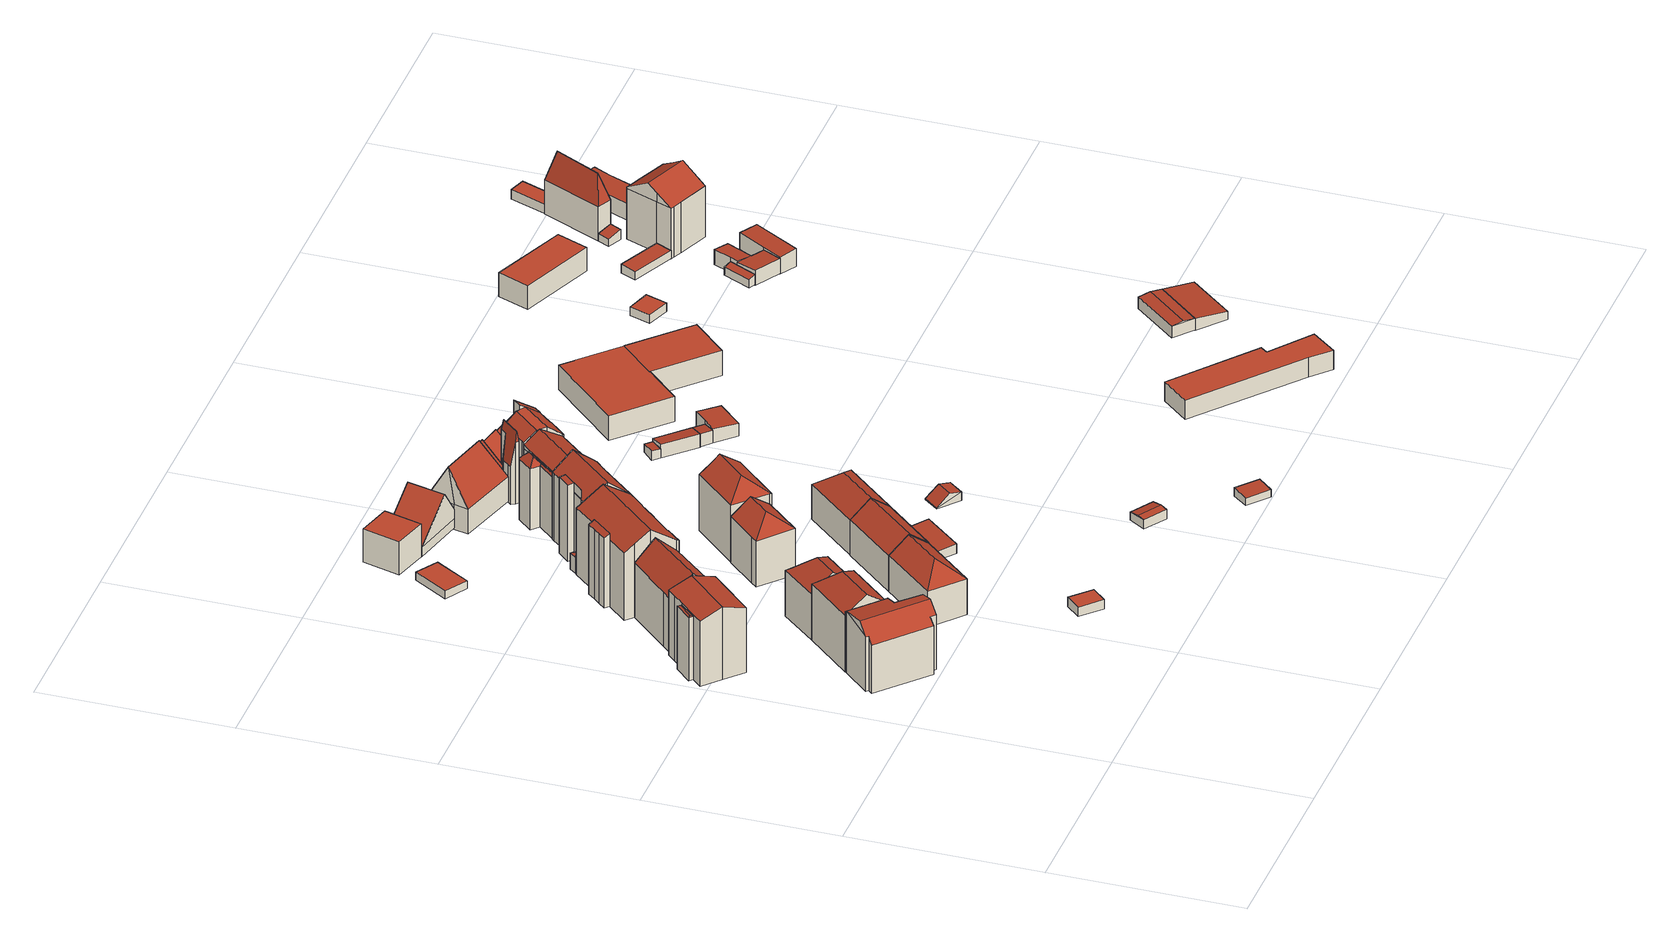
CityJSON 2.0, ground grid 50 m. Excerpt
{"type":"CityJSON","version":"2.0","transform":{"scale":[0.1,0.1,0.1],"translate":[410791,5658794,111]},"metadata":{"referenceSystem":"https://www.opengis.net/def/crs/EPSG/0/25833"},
"CityObjects":{
"building1":{"type":"Building","attributes":{"Dachtyp_tdc":"tdcFreeFormRoof","Gemeindeschluessel":14612000,"Dachneigung":49.37,"QualitaetDacherkennung":37,"Geometrietyp2DReferenz":"3000","measuredHeight":18.26,"function":"31001_9998","roofType":"5000"},"geometry":[{"type":"Solid","lod":"2","boundaries":[[[[0,1,2,3,4,5,6,7,8,9,10,11]],[[12,13,1,0]],[[13,14,2,1]],[[14,15,3,2]],[[15,16,4,3]],[[16,17,5,4]],[[17,18,6,5]],[[18,19,7,6]],[[19,20,8,7]],[[20,21,9,8]],[[21,22,10,9]],[[22,23,11,10]],[[23,12,0,11]],[[20,19,24,25,12,23,22,21]],[[24,18,17,16,15,14,13,25]],[[19,18,24]],[[13,12,25]]]],"semantics":{"surfaces":[{"type":"GroundSurface"},{"type":"WallSurface"},{"type":"RoofSurface"}],"values":[[0,1,1,1,1,1,1,1,1,1,1,1,1,2,2,1,1]]}}]},
"building2":{"type":"Building","attributes":{"Gemeindeschluessel":14612000,"Geometrietyp2DReferenz":"3000","function":"31001_9998","roofType":"9999"},"children":["building2-1","building2-2"]},
"building2-1":{"type":"BuildingPart","attributes":{"Dachtyp_tdc":"tdcFreeFormRoof","Dachneigung":22.42,"QualitaetDacherkennung":15,"Geometrietyp2DReferenz":"3000","measuredHeight":17.95,"roofType":"5000"},"parents":["building2"],"geometry":[{"type":"MultiSurface","lod":"2","boundaries":[[[26,27,28,29]],[[27,30,31,28]],[[32,26,29,33]],[[34,35,32,30]],[[34,30,27]],[[35,34,27,26]],[[35,26,32]],[[29,28,31,33]]],"semantics":{"surfaces":[{"type":"WallSurface"},{"type":"RoofSurface"},{"type":"GroundSurface"}],"values":[0,0,0,1,1,1,1,2]}}]},
"building2-2":{"type":"BuildingPart","attributes":{"Dachtyp_tdc":"tdcGableRoof","Dachneigung":19.6,"QualitaetDacherkennung":67,"Geometrietyp2DReferenz":"3000","measuredHeight":20.35,"roofType":"3100"},"parents":["building2"],"geometry":[{"type":"MultiSurface","lod":"2","boundaries":[[[36,37,38,39]],[[37,40,41,38]],[[40,42,43,41]],[[42,44,45,43]],[[44,46,47,45]],[[46,48,33,47]],[[48,32,33]],[[44,42,40,37,36,49]],[[49,50,51,52,53,54,48,46,44]],[[31,55,56,57,58,59,39,38,41,43,45,47,33]],[[54,31,30]],[[54,53,55,31]],[[53,52,56,55]],[[52,51,57,56]],[[51,50,58,57]],[[50,49,59,58]],[[49,36,39,59]]],"semantics":{"surfaces":[{"type":"WallSurface"},{"type":"RoofSurface"},{"type":"GroundSurface"}],"values":[0,0,0,0,0,0,0,1,1,2,0,0,0,0,0,0,0]}}]},
"building3":{"type":"Building","attributes":{"Dachtyp_tdc":"tdcFreeFormRoof","Gemeindeschluessel":14612000,"Dachneigung":35.97,"QualitaetDacherkennung":75,"Geometrietyp2DReferenz":"3000","measuredHeight":19.81,"function":"31001_9998","roofType":"5000"},"geometry":[{"type":"Solid","lod":"2","boundaries":[[[[60,61,62,63]],[[61,64,65,62]],[[64,66,67,65]],[[66,68,69,67]],[[68,60,63,69]],[[70,68,66,71]],[[72,70,71,64]],[[60,68,70,72,61]],[[66,64,71]],[[64,61,72]],[[63,62,65,67,69]]]],"semantics":{"surfaces":[{"type":"WallSurface"},{"type":"RoofSurface"},{"type":"GroundSurface"}],"values":[[0,0,0,0,0,1,1,1,0,0,2]]}}]},
"building4":{"type":"Building","attributes":{"Dachtyp_tdc":"tdcGableRoof","Gemeindeschluessel":14612000,"Dachneigung":44.87,"QualitaetDacherkennung":68,"Geometrietyp2DReferenz":"3000","measuredHeight":20.82,"function":"31001_9998","roofType":"3100"},"geometry":[{"type":"Solid","lod":"2","boundaries":[[[[73,74,39,75]],[[74,76,77,39]],[[76,78,58,77]],[[78,79,80,58]],[[79,81,82,80]],[[81,83,84,82]],[[83,85,86,84]],[[85,87,88,86]],[[87,89,90,88]],[[89,73,75,90]],[[85,83,81,79,78,76]],[[76,74,73,89,87,85]],[[75,39,77,58,80,82,84,86,88,90]]]],"semantics":{"surfaces":[{"type":"WallSurface"},{"type":"RoofSurface"},{"type":"GroundSurface"}],"values":[[0,0,0,0,0,0,0,0,0,0,1,1,2]]}}]},
"building5":{"type":"Building","attributes":{"Dachtyp_tdc":"tdcHipAndGableRoof","Gemeindeschluessel":14612000,"Dachneigung":36.42,"QualitaetDacherkennung":74,"Geometrietyp2DReferenz":"3000","measuredHeight":16.9,"function":"31001_9998","roofType":"5000"},"geometry":[{"type":"Solid","lod":"2","boundaries":[[[[91,92,93,67]],[[92,94,95,93]],[[94,96,69,95]],[[96,91,67,69]],[[94,92,97]],[[91,96,98]],[[92,91,98,97]],[[96,94,97,98]],[[67,93,95,69]]]],"semantics":{"surfaces":[{"type":"WallSurface"},{"type":"RoofSurface"},{"type":"GroundSurface"}],"values":[[0,0,0,0,1,0,1,1,2]]}}]},
"building6":{"type":"Building","attributes":{"Dachtyp_tdc":"tdcPolyFlatRoof","Gemeindeschluessel":14612000,"Dachneigung":0,"QualitaetDacherkennung":62,"Geometrietyp2DReferenz":"3000","measuredHeight":2.56,"function":"31001_9998","roofType":"1000"},"geometry":[{"type":"Solid","lod":"2","boundaries":[[[[99,100,101,102]],[[100,103,104,101]],[[103,105,106,104]],[[105,99,102,106]],[[105,103,100,99]],[[102,101,104,106]]]],"semantics":{"surfaces":[{"type":"WallSurface"},{"type":"RoofSurface"},{"type":"GroundSurface"}],"values":[[0,0,0,0,1,2]]}}]},
"building7":{"type":"Building","attributes":{"Dachtyp_tdc":"tdcHipAndGableRoof","Gemeindeschluessel":14612000,"Dachneigung":37.74,"QualitaetDacherkennung":80,"Geometrietyp2DReferenz":"3000","measuredHeight":14.14,"function":"31001_9998","roofType":"5000"},"geometry":[{"type":"Solid","lod":"2","boundaries":[[[[107,108,109,110]],[[108,111,112,109]],[[111,113,114,112]],[[113,107,110,114]],[[111,108,115]],[[107,113,116]],[[108,107,116,115]],[[113,111,115,116]],[[110,109,112,114]]]],"semantics":{"surfaces":[{"type":"WallSurface"},{"type":"RoofSurface"},{"type":"GroundSurface"}],"values":[[0,0,0,0,1,0,1,1,2]]}}]},
"building8":{"type":"Building","attributes":{"Dachtyp_tdc":"tdcPolyFlatRoof","Gemeindeschluessel":14612000,"Dachneigung":0,"QualitaetDacherkennung":87,"Geometrietyp2DReferenz":"3000","measuredHeight":2.18,"function":"31001_9998","roofType":"1000"},"geometry":[{"type":"Solid","lod":"2","boundaries":[[[[117,118,119,120]],[[118,121,122,119]],[[121,123,124,122]],[[123,117,120,124]],[[123,121,118,117]],[[120,119,122,124]]]],"semantics":{"surfaces":[{"type":"WallSurface"},{"type":"RoofSurface"},{"type":"GroundSurface"}],"values":[[0,0,0,0,1,2]]}}]},
"building9":{"type":"Building","attributes":{"Gemeindeschluessel":14612000,"Geometrietyp2DReferenz":"3000","function":"31001_9998","roofType":"9999"},"children":["building9-1","building9-2"]},
"building9-1":{"type":"BuildingPart","attributes":{"Dachtyp_tdc":"tdcPolyFlatRoof","Dachneigung":30.7,"QualitaetDacherkennung":31,"Geometrietyp2DReferenz":"3000","measuredHeight":20.3,"roofType":"2100"},"parents":["building9"],"geometry":[{"type":"MultiSurface","lod":"2","boundaries":[[[125,126,127,128,129]],[[126,130,131,127]],[[130,132,133,131]],[[132,134,135,133]],[[134,136,137,138,135]],[[134,132,130,126,125,139,136]],[[138,140,128,127,131,133,135]]],"semantics":{"surfaces":[{"type":"WallSurface"},{"type":"RoofSurface"},{"type":"GroundSurface"}],"values":[0,0,0,0,0,1,2]}}]},
"building9-2":{"type":"BuildingPart","attributes":{"Dachtyp_tdc":"tdcGableRoof","Dachneigung":34.12,"QualitaetDacherkennung":68,"Geometrietyp2DReferenz":"3000","measuredHeight":23.25,"roofType":"3100"},"parents":["building9"],"geometry":[{"type":"MultiSurface","lod":"2","boundaries":[[[141,142,143,144]],[[142,145,146,143]],[[145,147,148,146]],[[147,149,150,148]],[[149,151,152,150]],[[151,153,88,152]],[[153,154,155,88]],[[154,156,84,155]],[[156,157,158,84]],[[157,129,128,158]],[[137,159,160,138]],[[159,161,162,160]],[[161,163,164,162]],[[163,165,166,164]],[[165,167,168,166]],[[167,169,170,168]],[[169,141,144,170]],[[165,163,161,159,137,171,129,157,156,154]],[[154,153,151,149,147,145,142,141,169,167,165]],[[144,143,146,148,150,152,88,155,84,158,128,140,138,160,162,164,166,168,170]]],"semantics":{"surfaces":[{"type":"WallSurface"},{"type":"RoofSurface"},{"type":"GroundSurface"}],"values":[0,0,0,0,0,0,0,0,0,0,0,0,0,0,0,0,0,1,1,2]}}]},
"building10":{"type":"Building","attributes":{"Dachtyp_tdc":"tdcFreeFormRoof","Gemeindeschluessel":14612000,"Dachneigung":19.15,"QualitaetDacherkennung":19,"Geometrietyp2DReferenz":"3000","measuredHeight":4.76,"function":"31001_9998","roofType":"5000"},"geometry":[{"type":"Solid","lod":"2","boundaries":[[[[172,173,174,175]],[[173,176,177,174]],[[176,178,179,177]],[[178,180,181,179]],[[180,172,175,181]],[[182,183,184,180,178]],[[182,178,176]],[[183,182,176,173]],[[184,183,173,172]],[[184,172,180]],[[175,174,177,179,181]]]],"semantics":{"surfaces":[{"type":"WallSurface"},{"type":"RoofSurface"},{"type":"GroundSurface"}],"values":[[0,0,0,0,0,1,1,1,1,1,2]]}}]},
"building11":{"type":"Building","attributes":{"Dachtyp_tdc":"tdcHipAndGableRoof","Gemeindeschluessel":14612000,"Dachneigung":36.32,"QualitaetDacherkennung":67,"Geometrietyp2DReferenz":"3000","measuredHeight":16.68,"function":"31001_9998","roofType":"5000"},"geometry":[{"type":"Solid","lod":"2","boundaries":[[[[185,186,187,188]],[[186,189,190,187]],[[189,191,192,190]],[[191,193,194,192]],[[193,195,196,194]],[[195,185,188,196]],[[191,189,197]],[[189,186,185,197]],[[185,195,193,191,197]],[[188,187,190,192,194,196]]]],"semantics":{"surfaces":[{"type":"WallSurface"},{"type":"RoofSurface"},{"type":"GroundSurface"}],"values":[[0,0,0,0,0,0,1,1,1,2]]}}]},
"building12":{"type":"Building","attributes":{"Dachtyp_tdc":"tdcPolyFlatRoof","Gemeindeschluessel":14612000,"Dachneigung":0,"QualitaetDacherkennung":54,"Geometrietyp2DReferenz":"3000","measuredHeight":9.31,"function":"31001_9998","roofType":"1000"},"geometry":[{"type":"Solid","lod":"2","boundaries":[[[[198,199,200,201]],[[199,202,203,200]],[[202,204,205,203]],[[204,206,207,205]],[[206,198,201,207]],[[206,204,202,199,198]],[[201,200,203,205,207]]]],"semantics":{"surfaces":[{"type":"WallSurface"},{"type":"RoofSurface"},{"type":"GroundSurface"}],"values":[[0,0,0,0,0,1,2]]}}]},
"building13":{"type":"Building","attributes":{"Dachtyp_tdc":"tdcGableRoof","Gemeindeschluessel":14612000,"Dachneigung":37.43,"QualitaetDacherkennung":81,"Geometrietyp2DReferenz":"3000","measuredHeight":14.13,"function":"31001_9998","roofType":"3100"},"geometry":[{"type":"Solid","lod":"2","boundaries":[[[[208,209,210,114]],[[209,211,212,210]],[[211,213,110,212]],[[213,208,114,110]],[[211,209,214]],[[208,213,215]],[[209,208,215,214]],[[213,211,214,215]],[[114,210,212,110]]]],"semantics":{"surfaces":[{"type":"WallSurface"},{"type":"RoofSurface"},{"type":"GroundSurface"}],"values":[[0,0,0,0,0,0,1,1,2]]}}]},
"building14":{"type":"Building","attributes":{"Gemeindeschluessel":14612000,"Geometrietyp2DReferenz":"3000","function":"31001_9998","roofType":"9999"},"children":["building14-1","building14-2"]},
"building14-1":{"type":"BuildingPart","attributes":{"Dachtyp_tdc":"tdcGableRoof","Dachneigung":39.38,"QualitaetDacherkennung":61,"Geometrietyp2DReferenz":"3000","measuredHeight":23.2,"roofType":"3100"},"parents":["building14"],"geometry":[{"type":"MultiSurface","lod":"2","boundaries":[[[216,217,218,219]],[[217,220,221,218]],[[220,222,223,221]],[[222,224,225,223]],[[224,167,226,225]],[[167,227,228,226]],[[227,229,230,228]],[[229,231,232,230]],[[233,234,235,236]],[[234,237,238,235]],[[237,239,240,238]],[[239,241,242,240]],[[241,243,244,242]],[[243,245,246,244]],[[245,216,219,246]],[[241,239,237,234,233,231,229,227]],[[227,167,224,222,220,217,216,245,243,241]],[[219,218,221,223,225,226,228,230,232,236,235,238,240,242,244,246]]],"semantics":{"surfaces":[{"type":"WallSurface"},{"type":"RoofSurface"},{"type":"GroundSurface"}],"values":[0,0,0,0,0,0,0,0,0,0,0,0,0,0,0,1,1,2]}}]},
"building14-2":{"type":"BuildingPart","attributes":{"Dachtyp_tdc":"tdcPolyFlatRoof","Dachneigung":8.87,"QualitaetDacherkennung":31,"Geometrietyp2DReferenz":"3000","measuredHeight":21.43,"roofType":"2100"},"parents":["building14"],"geometry":[{"type":"MultiSurface","lod":"2","boundaries":[[[247,248,249,232]],[[248,250,251,249]],[[250,252,253,251]],[[252,254,233,236,253]],[[247,232,231]],[[254,252,250,248,247]],[[249,251,253,236,232]]],"semantics":{"surfaces":[{"type":"WallSurface"},{"type":"RoofSurface"},{"type":"GroundSurface"}],"values":[0,0,0,0,0,1,2]}}]},
"building15":{"type":"Building","attributes":{"Dachtyp_tdc":"tdcFreeFormRoof","Gemeindeschluessel":14612000,"Dachneigung":41.45,"QualitaetDacherkennung":6,"Geometrietyp2DReferenz":"3000","measuredHeight":11.73,"function":"31001_9998","roofType":"5000"},"geometry":[{"type":"Solid","lod":"2","boundaries":[[[[255,256,201,257]],[[256,258,207,201]],[[258,259,260,207]],[[259,261,262,260]],[[261,263,264,262]],[[263,255,257,264]],[[265,266,267,268,269]],[[270,256,255,268,267]],[[258,270,267,266,259]],[[256,270,258]],[[263,269,268,255]],[[261,265,269,263]],[[259,266,265,261]],[[257,201,207,260,262,264]]]],"semantics":{"surfaces":[{"type":"WallSurface"},{"type":"RoofSurface"},{"type":"GroundSurface"}],"values":[[0,0,0,0,0,0,1,1,0,0,0,0,0,2]]}}]},
"building16":{"type":"Building","attributes":{"Dachtyp_tdc":"tdcPolyFlatRoof","Gemeindeschluessel":14612000,"Dachneigung":3.4,"QualitaetDacherkennung":73,"Geometrietyp2DReferenz":"3000","measuredHeight":2.65,"function":"31001_9998","roofType":"2100"},"geometry":[{"type":"Solid","lod":"2","boundaries":[[[[271,272,273,274]],[[272,275,276,273]],[[275,277,278,276]],[[277,271,274,278]],[[277,275,272,271]],[[274,273,276,278]]]],"semantics":{"surfaces":[{"type":"WallSurface"},{"type":"RoofSurface"},{"type":"GroundSurface"}],"values":[[0,0,0,0,1,2]]}}]},
"building17":{"type":"Building","attributes":{"Dachtyp_tdc":"tdcFreeFormRoof","Gemeindeschluessel":14612000,"Dachneigung":36.56,"QualitaetDacherkennung":77,"Geometrietyp2DReferenz":"3000","measuredHeight":19.78,"function":"31001_9998","roofType":"5000"},"geometry":[{"type":"Solid","lod":"2","boundaries":[[[[279,280,281,282]],[[280,283,284,281]],[[283,285,286,284]],[[285,287,288,286]],[[287,289,290,288]],[[289,279,282,290]],[[289,291,292,279]],[[287,285,293,292,291]],[[292,293,283,280,279]],[[289,287,291]],[[285,283,293]],[[282,281,284,286,288,290]]]],"semantics":{"surfaces":[{"type":"WallSurface"},{"type":"RoofSurface"},{"type":"GroundSurface"}],"values":[[0,0,0,0,0,0,1,1,1,0,0,2]]}}]},
"building18":{"type":"Building","attributes":{"Dachtyp_tdc":"tdcHipAndGableRoof","Gemeindeschluessel":14612000,"Dachneigung":37.44,"QualitaetDacherkennung":81,"Geometrietyp2DReferenz":"3000","measuredHeight":14.11,"function":"31001_9998","roofType":"5000"},"geometry":[{"type":"Solid","lod":"2","boundaries":[[[[294,295,296,297]],[[295,298,299,296]],[[298,300,301,299]],[[300,294,297,301]],[[298,295,302]],[[294,300,303]],[[295,294,303,302]],[[300,298,302,303]],[[297,296,299,301]]]],"semantics":{"surfaces":[{"type":"WallSurface"},{"type":"RoofSurface"},{"type":"GroundSurface"}],"values":[[0,0,0,0,1,0,1,1,2]]}}]},
"building19":{"type":"Building","attributes":{"Gemeindeschluessel":14612000,"Geometrietyp2DReferenz":"3000","function":"31001_9998","roofType":"9999"},"children":["building19-1","building19-2"]},
"building19-1":{"type":"BuildingPart","attributes":{"Dachtyp_tdc":"tdcFreeFormRoof","Dachneigung":47.87,"QualitaetDacherkennung":28,"Geometrietyp2DReferenz":"3000","measuredHeight":19.03,"roofType":"5000"},"parents":["building19"],"geometry":[{"type":"MultiSurface","lod":"2","boundaries":[[[304,305,306,307]],[[305,308,309,306]],[[310,311,312,313,314]],[[311,315,316,312]],[[317,318,308,305,304,319,320]],[[304,321,319]],[[321,322,323,320,319]],[[322,315,324,323]],[[315,311,325,324]],[[311,310,325]],[[310,317,320,323,324,325]],[[316,326,327,307,306,309,328,313,312]],[[315,322,326,316]],[[322,321,327,326]],[[321,304,307,327]]],"semantics":{"surfaces":[{"type":"WallSurface"},{"type":"RoofSurface"},{"type":"GroundSurface"}],"values":[0,0,0,0,1,1,1,1,1,1,1,2,0,0,0]}}]},
"building19-2":{"type":"BuildingPart","attributes":{"Dachtyp_tdc":"tdcGableRoof","Dachneigung":33.24,"QualitaetDacherkennung":62,"Geometrietyp2DReferenz":"3000","measuredHeight":20.53,"roofType":"3100"},"parents":["building19"],"geometry":[{"type":"MultiSurface","lod":"2","boundaries":[[[329,314,313,330]],[[331,332,333,309,308]],[[332,334,335,333]],[[334,329,330,335]],[[329,334,336,337]],[[338,339,340,337,336]],[[329,337,340,310,314]],[[331,339,338,332]],[[332,338,336,334]],[[330,313,328,309,333,335]]],"semantics":{"surfaces":[{"type":"WallSurface"},{"type":"RoofSurface"},{"type":"GroundSurface"}],"values":[0,0,0,0,1,1,0,0,0,2]}}]},
"building20":{"type":"Building","attributes":{"Dachtyp_tdc":"tdcPolyFlatRoof","Gemeindeschluessel":14612000,"Dachneigung":2.65,"QualitaetDacherkennung":65,"Geometrietyp2DReferenz":"3000","measuredHeight":2.52,"function":"31001_9998","roofType":"2100"},"geometry":[{"type":"Solid","lod":"2","boundaries":[[[[341,342,343,344]],[[342,345,286,343]],[[345,346,284,286]],[[346,341,344,284]],[[346,345,342,341]],[[344,343,286,284]]]],"semantics":{"surfaces":[{"type":"WallSurface"},{"type":"RoofSurface"},{"type":"GroundSurface"}],"values":[[0,0,0,0,1,2]]}}]},
"building21":{"type":"Building","attributes":{"Dachtyp_tdc":"tdcGableRoof","Gemeindeschluessel":14612000,"Dachneigung":10.52,"QualitaetDacherkennung":78,"Geometrietyp2DReferenz":"3000","measuredHeight":2.94,"function":"31001_9998","roofType":"3100"},"geometry":[{"type":"Solid","lod":"2","boundaries":[[[[347,348,349,350]],[[348,351,352,349]],[[351,353,354,352]],[[353,347,350,354]],[[351,348,355]],[[347,353,356]],[[348,347,356,355]],[[353,351,355,356]],[[350,349,352,354]]]],"semantics":{"surfaces":[{"type":"WallSurface"},{"type":"RoofSurface"},{"type":"GroundSurface"}],"values":[[0,0,0,0,0,0,1,1,2]]}}]},
"building22":{"type":"Building","attributes":{"Dachtyp_tdc":"tdcGableRoof","Gemeindeschluessel":14612000,"Dachneigung":37.35,"QualitaetDacherkennung":60,"Geometrietyp2DReferenz":"3000","measuredHeight":3,"function":"31001_9998","roofType":"3100"},"geometry":[{"type":"Solid","lod":"2","boundaries":[[[[357,358,359,360]],[[358,361,362,359]],[[361,363,364,362]],[[363,357,360,364]],[[361,358,365]],[[357,363,366]],[[358,357,366,365]],[[363,361,365,366]],[[360,359,362,364]]]],"semantics":{"surfaces":[{"type":"WallSurface"},{"type":"RoofSurface"},{"type":"GroundSurface"}],"values":[[0,0,0,0,0,0,1,1,2]]}}]},
"building23":{"type":"Building","attributes":{"Dachtyp_tdc":"tdcFreeFormRoof","Gemeindeschluessel":14612000,"Dachneigung":59.82,"QualitaetDacherkennung":4,"Geometrietyp2DReferenz":"3000","measuredHeight":16.91,"function":"31001_9998","roofType":"5000"},"geometry":[{"type":"Solid","lod":"2","boundaries":[[[[367,368,369,370]],[[368,371,372,369]],[[371,373,374,372]],[[373,375,376,374]],[[375,377,378,376]],[[377,379,380,378]],[[379,381,382,380]],[[381,383,384,382]],[[383,385,386,384]],[[385,387,388,386]],[[387,389,390,388]],[[389,367,370,390]],[[391,392,393,394,395,396,397,398,399,389,387]],[[385,391,387]],[[391,385,383]],[[392,391,383,381]],[[393,392,381,379]],[[394,393,379,377]],[[395,394,377,375]],[[396,395,375,373]],[[397,396,373,371]],[[398,397,371,368]],[[399,398,368,367]],[[399,367,389]],[[370,369,372,374,376,378,380,382,384,386,388,390]]]],"semantics":{"surfaces":[{"type":"WallSurface"},{"type":"RoofSurface"},{"type":"GroundSurface"}],"values":[[0,0,0,0,0,0,0,0,0,0,0,0,1,0,0,1,1,1,1,1,1,1,1,1,2]]}}]},
"building24":{"type":"Building","attributes":{"Gemeindeschluessel":14612000,"Geometrietyp2DReferenz":"3000","function":"31001_9998","roofType":"9999"},"children":["building24-1","building24-2","building24-3"]},
"building24-1":{"type":"BuildingPart","attributes":{"Dachtyp_tdc":"tdcFreeFormRoof","Dachneigung":80.98,"QualitaetDacherkennung":35,"Geometrietyp2DReferenz":"3000","measuredHeight":19.9,"roofType":"5000"},"parents":["building24"],"geometry":[{"type":"MultiSurface","lod":"2","boundaries":[[[400,401,402,403]],[[401,404,405,402]],[[404,406,407,405]],[[408,409,410,411]],[[409,412,413,410]],[[412,414,415,413]],[[414,400,403,415]],[[409,408,416]],[[408,406,417,416]],[[406,404,417]],[[404,401,400,414,412,409,416,417]],[[403,402,405,407,411,410,413,415]]],"semantics":{"surfaces":[{"type":"WallSurface"},{"type":"RoofSurface"},{"type":"GroundSurface"}],"values":[0,0,0,0,0,0,0,1,1,1,1,2]}}]},
"building24-2":{"type":"BuildingPart","attributes":{"Dachtyp_tdc":"tdcCutGableRoof","Dachneigung":38.01,"QualitaetDacherkennung":44,"Geometrietyp2DReferenz":"3000","measuredHeight":20.32,"roofType":"9999"},"parents":["building24"],"geometry":[{"type":"MultiSurface","lod":"2","boundaries":[[[418,419,420,421]],[[419,422,423,420]],[[422,424,425,423]],[[424,426,427,425]],[[426,428,429,427]],[[428,430,431,429]],[[430,432,335,431]],[[432,433,434,335]],[[433,435,436,434]],[[435,437,333,436]],[[437,438,439,333]],[[438,440,408,411,439]],[[441,442,443,407,406]],[[442,444,445,443]],[[433,432,430,428,426,424,422,419,418,446,447]],[[442,441,440,438,437,435]],[[447,448,444,442,435,433]],[[421,420,423,425,427,429,431,335,434,436,333,439,411,407,443,445,449]]],"semantics":{"surfaces":[{"type":"WallSurface"},{"type":"RoofSurface"},{"type":"GroundSurface"}],"values":[0,0,0,0,0,0,0,0,0,0,0,0,0,0,1,1,1,2]}}]},
"building24-3":{"type":"BuildingPart","attributes":{"Dachtyp_tdc":"tdcPolyFlatRoof","Dachneigung":36.3,"QualitaetDacherkennung":35,"Geometrietyp2DReferenz":"3000","measuredHeight":21.73,"roofType":"2100"},"parents":["building24"],"geometry":[{"type":"MultiSurface","lod":"2","boundaries":[[[450,451,418,421,452]],[[453,454,455,445,444]],[[454,450,452,455]],[[454,453,448,456,446,451,450]],[[452,421,449,445,455]]],"semantics":{"surfaces":[{"type":"WallSurface"},{"type":"RoofSurface"},{"type":"GroundSurface"}],"values":[0,0,0,1,2]}}]},
"building25":{"type":"Building","attributes":{"Dachtyp_tdc":"tdcPolyFlatRoof","Gemeindeschluessel":14612000,"Dachneigung":3.44,"QualitaetDacherkennung":65,"Geometrietyp2DReferenz":"3000","measuredHeight":2.36,"function":"31001_9998","roofType":"2100"},"geometry":[{"type":"Solid","lod":"2","boundaries":[[[[457,458,459,460]],[[458,461,462,459]],[[461,463,464,462]],[[463,457,460,464]],[[463,461,458,457]],[[460,459,462,464]]]],"semantics":{"surfaces":[{"type":"WallSurface"},{"type":"RoofSurface"},{"type":"GroundSurface"}],"values":[[0,0,0,0,1,2]]}}]},
"building26":{"type":"Building","attributes":{"Dachtyp_tdc":"tdcPolyFlatRoof","Gemeindeschluessel":14612000,"Dachneigung":4.38,"QualitaetDacherkennung":66,"Geometrietyp2DReferenz":"3000","measuredHeight":2.66,"function":"31001_9998","roofType":"2100"},"geometry":[{"type":"Solid","lod":"2","boundaries":[[[[465,466,467,468]],[[466,469,470,467]],[[469,471,472,470]],[[471,465,468,472]],[[471,469,466,465]],[[468,467,470,472]]]],"semantics":{"surfaces":[{"type":"WallSurface"},{"type":"RoofSurface"},{"type":"GroundSurface"}],"values":[[0,0,0,0,1,2]]}}]},
"building27":{"type":"Building","attributes":{"Dachtyp_tdc":"tdcPolyFlatRoof","Gemeindeschluessel":14612000,"Dachneigung":8.4,"QualitaetDacherkennung":79,"Geometrietyp2DReferenz":"3000","measuredHeight":3.79,"function":"31001_9998","roofType":"2100"},"geometry":[{"type":"Solid","lod":"2","boundaries":[[[[473,474,470,472]],[[474,475,476,470]],[[475,477,478,476]],[[477,473,472,478]],[[477,475,474,473]],[[472,470,476,478]]]],"semantics":{"surfaces":[{"type":"WallSurface"},{"type":"RoofSurface"},{"type":"GroundSurface"}],"values":[[0,0,0,0,1,2]]}}]},
"building28":{"type":"Building","attributes":{"Gemeindeschluessel":14612000,"Dachtyp_tdc":"tdcPolyFlatRoof","Dachneigung":8.98,"QualitaetDacherkennung":61,"Geometrietyp2DReferenz":"3000","measuredHeight":3.69,"function":"31001_9998","roofType":"2100"},"geometry":[{"type":"Solid","lod":"2","boundaries":[[[[479,480,481,482]],[[477,475,480,479]],[[475,483,481,480]],[[483,484,482,481]],[[484,477,479,482]],[[484,483,475,477]]]],"semantics":{"surfaces":[{"type":"GroundSurface"},{"type":"WallSurface"},{"type":"RoofSurface"}],"values":[[0,1,1,1,1,2]]}}]},
"building29":{"type":"Building","attributes":{"Dachtyp_tdc":"tdcPolyFlatRoof","Gemeindeschluessel":14612000,"Dachneigung":3.58,"QualitaetDacherkennung":65,"Geometrietyp2DReferenz":"3000","measuredHeight":3.94,"function":"31001_9998","roofType":"2100"},"geometry":[{"type":"Solid","lod":"2","boundaries":[[[[485,486,487,488]],[[486,489,490,487]],[[489,491,492,490]],[[491,493,494,492]],[[493,485,488,494]],[[493,491,489,486,485]],[[488,487,490,492,494]]]],"semantics":{"surfaces":[{"type":"WallSurface"},{"type":"RoofSurface"},{"type":"GroundSurface"}],"values":[[0,0,0,0,0,1,2]]}}]},
"building30":{"type":"Building","attributes":{"Gemeindeschluessel":14612000,"Geometrietyp2DReferenz":"3000","function":"31001_9998","roofType":"9999"},"children":["building30-1","building30-2","building30-3"]},
"building30-1":{"type":"BuildingPart","attributes":{"Dachtyp_tdc":"tdcPolyFlatRoof","Dachneigung":0,"QualitaetDacherkennung":78,"Geometrietyp2DReferenz":"3000","measuredHeight":6.82,"roofType":"1000"},"parents":["building30"],"geometry":[{"type":"MultiSurface","lod":"2","boundaries":[[[495,496,497,498]],[[496,499,500,497]],[[501,502,503,504,505]],[[502,495,498,503]],[[502,501,506,499,496,495]],[[498,497,500,507,504,503]]],"semantics":{"surfaces":[{"type":"WallSurface"},{"type":"RoofSurface"},{"type":"GroundSurface"}],"values":[0,0,0,0,1,2]}}]},
"building30-2":{"type":"BuildingPart","attributes":{"Dachtyp_tdc":"tdcPolyFlatRoof","Dachneigung":0,"QualitaetDacherkennung":75,"Geometrietyp2DReferenz":"3000","measuredHeight":6.88,"roofType":"1000"},"parents":["building30"],"geometry":[{"type":"MultiSurface","lod":"2","boundaries":[[[508,509,510,511]],[[496,497,500,499]],[[509,512,513,514,510]],[[496,515,516,497]],[[515,508,511,516]],[[515,496,499,506,512,509,508]],[[511,510,514,507,500,497,516]]],"semantics":{"surfaces":[{"type":"WallSurface"},{"type":"RoofSurface"},{"type":"GroundSurface"}],"values":[0,0,0,0,0,1,2]}}]},
"building30-3":{"type":"BuildingPart","attributes":{"Dachtyp_tdc":"tdcPolyFlatRoof","Dachneigung":3.46,"QualitaetDacherkennung":62,"Geometrietyp2DReferenz":"3000","measuredHeight":3.62,"roofType":"2100"},"parents":["building30"],"geometry":[{"type":"MultiSurface","lod":"2","boundaries":[[[513,517,518,514]],[[517,519,520,518]],[[519,505,504,520]],[[521,505,519,517,513]],[[514,518,520,504,507]]],"semantics":{"surfaces":[{"type":"WallSurface"},{"type":"RoofSurface"},{"type":"GroundSurface"}],"values":[0,0,0,1,2]}}]},
"building31":{"type":"Building","attributes":{"Gemeindeschluessel":14612000,"Dachneigung":90,"Dachorientierung":0,"MittlereTraufHoehe":116.78,"QualitaetDacherkennung":99,"ObjektHoehe":5.41,"BodenHoehe":111.37,"Geometrietyp2DReferenz":"3000","AbsoluteHoehe":116.78,"Dachflaeche":364.19,"measuredHeight":5.41,"function":"31001_9998","roofType":"1000","storeysAboveGround":2},"geometry":[{"type":"MultiSurface","lod":"2","boundaries":[[[522,523,524,525]],[[523,526,527,524]],[[526,528,529,527]],[[528,530,531,529]],[[530,532,533,531]],[[532,534,535,533]],[[534,522,525,535]],[[534,532,530,528,526,523,522]],[[525,524,527,529,531,533,535]]],"semantics":{"surfaces":[{"type":"WallSurface"},{"type":"RoofSurface"},{"type":"GroundSurface"}],"values":[0,0,0,0,0,0,0,1,2]}}]},
"building32":{"type":"Building","attributes":{"Dachtyp_tdc":"tdcPolyFlatRoof","Gemeindeschluessel":14612000,"Dachneigung":0,"QualitaetDacherkennung":81,"Geometrietyp2DReferenz":"3000","measuredHeight":2.36,"function":"31001_9998","roofType":"1000"},"geometry":[{"type":"Solid","lod":"2","boundaries":[[[[536,537,538,539]],[[537,540,541,538]],[[540,542,543,541]],[[542,536,539,543]],[[542,540,537,536]],[[539,538,541,543]]]],"semantics":{"surfaces":[{"type":"WallSurface"},{"type":"RoofSurface"},{"type":"GroundSurface"}],"values":[[0,0,0,0,1,2]]}}]},
"building33":{"type":"Building","attributes":{"Gemeindeschluessel":14612000,"Dachneigung":81.99,"Dachorientierung":-139.31,"MittlereTraufHoehe":114.57,"QualitaetDacherkennung":100,"ObjektHoehe":3.66,"BodenHoehe":111.37,"Geometrietyp2DReferenz":"3000","AbsoluteHoehe":115.03,"Dachflaeche":99.22,"measuredHeight":3.66,"function":"31001_9998","roofType":"3100","storeysAboveGround":1},"geometry":[{"type":"MultiSurface","lod":"2","boundaries":[[[544,545,546,547]],[[545,548,549,546]],[[548,550,551,549]],[[550,544,547,551]],[[548,545,552]],[[544,550,553]],[[545,544,553,552]],[[550,548,552,553]],[[547,546,549,551]]],"semantics":{"surfaces":[{"type":"WallSurface"},{"type":"RoofSurface"},{"type":"GroundSurface"}],"values":[0,0,0,0,0,0,1,1,2]}}]},
"building34":{"type":"Building","attributes":{"Gemeindeschluessel":14612000,"Dachneigung":83.97,"Dachorientierung":0,"MittlereTraufHoehe":114.11,"QualitaetDacherkennung":100,"ObjektHoehe":3.28,"BodenHoehe":111.31,"Geometrietyp2DReferenz":"3000","AbsoluteHoehe":114.59,"Dachflaeche":133.6,"measuredHeight":3.28,"function":"31001_9998","roofType":"2100","storeysAboveGround":1},"geometry":[{"type":"MultiSurface","lod":"2","boundaries":[[[554,550,555,556]],[[550,548,557,555]],[[548,558,559,557]],[[558,554,556,559]],[[558,548,550,554]],[[556,555,557,559]]],"semantics":{"surfaces":[{"type":"WallSurface"},{"type":"RoofSurface"},{"type":"GroundSurface"}],"values":[0,0,0,0,1,2]}}]},
"building35":{"type":"Building","attributes":{"Dachtyp_tdc":"tdcPolyFlatRoof","Gemeindeschluessel":14612000,"Dachneigung":0,"QualitaetDacherkennung":50,"Geometrietyp2DReferenz":"3000","measuredHeight":6.58,"function":"31001_9998","roofType":"1000"},"geometry":[{"type":"Solid","lod":"2","boundaries":[[[[560,561,562,563]],[[561,564,565,562]],[[564,566,567,565]],[[566,560,563,567]],[[566,564,561,560]],[[563,562,565,567]]]],"semantics":{"surfaces":[{"type":"WallSurface"},{"type":"RoofSurface"},{"type":"GroundSurface"}],"values":[[0,0,0,0,1,2]]}}]},
"building36":{"type":"Building","attributes":{"Dachtyp_tdc":"tdcPolyFlatRoof","Gemeindeschluessel":14612000,"Dachneigung":17.82,"QualitaetDacherkennung":48,"Geometrietyp2DReferenz":"3000","measuredHeight":2.83,"function":"31001_9998","roofType":"2100"},"geometry":[{"type":"Solid","lod":"2","boundaries":[[[[568,569,570,571]],[[569,572,573,570]],[[572,574,575,573]],[[574,568,571,575]],[[574,572,569,568]],[[571,570,573,575]]]],"semantics":{"surfaces":[{"type":"WallSurface"},{"type":"RoofSurface"},{"type":"GroundSurface"}],"values":[[0,0,0,0,1,2]]}}]},
"building37":{"type":"Building","attributes":{"Gemeindeschluessel":14612000,"Geometrietyp2DReferenz":"3000","function":"31001_9998","roofType":"9999"},"children":["building37-1","building37-2"]},
"building37-1":{"type":"BuildingPart","attributes":{"Dachtyp_tdc":"tdcPolyFlatRoof","Dachneigung":3.75,"QualitaetDacherkennung":72,"Geometrietyp2DReferenz":"3000","measuredHeight":4.11,"roofType":"2100"},"parents":["building37"],"geometry":[{"type":"MultiSurface","lod":"2","boundaries":[[[576,577,578,579]],[[580,581,582,583,584]],[[581,585,586,582]],[[585,576,579,586]],[[585,581,580,587,577,576]],[[579,578,583,582,586]]],"semantics":{"surfaces":[{"type":"WallSurface"},{"type":"RoofSurface"},{"type":"GroundSurface"}],"values":[0,0,0,0,1,2]}}]},
"building37-2":{"type":"BuildingPart","attributes":{"Dachtyp_tdc":"tdcPolyFlatRoof","Dachneigung":6.23,"QualitaetDacherkennung":78,"Geometrietyp2DReferenz":"3000","measuredHeight":4.18,"roofType":"2100"},"parents":["building37"],"geometry":[{"type":"MultiSurface","lod":"2","boundaries":[[[588,589,590,591]],[[589,584,583,590]],[[592,593,594,578,577]],[[593,588,591,594]],[[593,592,587,584,589,588]],[[591,590,583,578,594]]],"semantics":{"surfaces":[{"type":"WallSurface"},{"type":"RoofSurface"},{"type":"GroundSurface"}],"values":[0,0,0,0,1,2]}}]},
"building38":{"type":"Building","attributes":{"Dachtyp_tdc":"tdcPolyFlatRoof","Gemeindeschluessel":14612000,"Dachneigung":3.12,"QualitaetDacherkennung":76,"Geometrietyp2DReferenz":"3000","measuredHeight":2.5,"function":"31001_2463","roofType":"2100"},"geometry":[{"type":"Solid","lod":"2","boundaries":[[[[595,596,597,598]],[[596,599,600,597]],[[599,601,602,600]],[[601,595,598,602]],[[601,599,596,595]],[[598,597,600,602]]]],"semantics":{"surfaces":[{"type":"WallSurface"},{"type":"RoofSurface"},{"type":"GroundSurface"}],"values":[[0,0,0,0,1,2]]}}]},
"building39":{"type":"Building","attributes":{"Dachtyp_tdc":"tdcPolyFlatRoof","Gemeindeschluessel":14612000,"Dachneigung":4.45,"QualitaetDacherkennung":75,"Geometrietyp2DReferenz":"3000","measuredHeight":4.93,"function":"31001_9998","roofType":"2100"},"geometry":[{"type":"Solid","lod":"2","boundaries":[[[[603,604,605,606]],[[604,607,608,605]],[[607,609,610,608]],[[609,611,612,610]],[[611,603,606,612]],[[611,609,607,604,603]],[[606,605,608,610,612]]]],"semantics":{"surfaces":[{"type":"WallSurface"},{"type":"RoofSurface"},{"type":"GroundSurface"}],"values":[[0,0,0,0,0,1,2]]}}]},
"building40":{"type":"Building","attributes":{"Dachtyp_tdc":"tdcPolyFlatRoof","Gemeindeschluessel":14612000,"Dachneigung":10.63,"QualitaetDacherkennung":18,"Geometrietyp2DReferenz":"3000","measuredHeight":2.83,"function":"31001_2463","roofType":"2100"},"geometry":[{"type":"Solid","lod":"2","boundaries":[[[[613,614,615,616]],[[614,617,618,615]],[[617,619,620,618]],[[619,613,616,620]],[[619,617,614,613]],[[616,615,618,620]]]],"semantics":{"surfaces":[{"type":"WallSurface"},{"type":"RoofSurface"},{"type":"GroundSurface"}],"values":[[0,0,0,0,1,2]]}}]},
"building41":{"type":"Building","attributes":{"Dachtyp_tdc":"tdcFreeFormRoof","Gemeindeschluessel":14612000,"Dachneigung":31.39,"QualitaetDacherkennung":62,"Geometrietyp2DReferenz":"3000","measuredHeight":18.37,"function":"31001_9998","roofType":"5000"},"geometry":[{"type":"Solid","lod":"2","boundaries":[[[[621,622,623,624]],[[622,625,626,623]],[[625,627,628,626]],[[627,629,630,628]],[[629,631,632,630]],[[631,633,634,632]],[[633,635,636,634]],[[635,637,638,636]],[[637,639,640,638]],[[639,641,642,640]],[[641,621,624,642]],[[643,644,645,646,625,622,621]],[[647,648,649,650,645,644,651,652]],[[635,647,652,637]],[[637,652,651,639]],[[639,651,644,643,641]],[[627,646,645,650,629]],[[629,650,649,631]],[[631,649,648,633]],[[633,648,647,635]],[[625,646,627]],[[641,643,621]],[[624,623,626,628,630,632,634,636,638,640,642]]]],"semantics":{"surfaces":[{"type":"WallSurface"},{"type":"RoofSurface"},{"type":"GroundSurface"}],"values":[[0,0,0,0,0,0,0,0,0,0,0,1,1,0,0,0,0,0,0,0,0,0,2]]}}]},
"building42":{"type":"Building","attributes":{"Dachtyp_tdc":"tdcFreeFormRoof","Gemeindeschluessel":14612000,"Dachneigung":74.31,"QualitaetDacherkennung":5,"Geometrietyp2DReferenz":"3000","measuredHeight":17.39,"function":"31001_2463","roofType":"5000"},"geometry":[{"type":"Solid","lod":"2","boundaries":[[[[653,654,655,616]],[[654,656,657,655]],[[656,658,615,657]],[[658,653,616,615]],[[659,660,658,656]],[[659,656,654]],[[660,659,654,653]],[[660,653,658]],[[616,655,657,615]]]],"semantics":{"surfaces":[{"type":"WallSurface"},{"type":"RoofSurface"},{"type":"GroundSurface"}],"values":[[0,0,0,0,1,1,1,1,2]]}}]},
"building43":{"type":"Building","attributes":{"Dachtyp_tdc":"tdcPolyFlatRoof","Gemeindeschluessel":14612000,"Dachneigung":5.13,"QualitaetDacherkennung":66,"Geometrietyp2DReferenz":"3000","measuredHeight":4.26,"function":"31001_2000","roofType":"2100"},"geometry":[{"type":"Solid","lod":"2","boundaries":[[[[661,662,663,664]],[[662,665,666,663]],[[665,667,668,666]],[[667,669,670,668]],[[669,661,664,670]],[[669,667,665,662,661]],[[664,663,666,668,670]]]],"semantics":{"surfaces":[{"type":"WallSurface"},{"type":"RoofSurface"},{"type":"GroundSurface"}],"values":[[0,0,0,0,0,1,2]]}}]},
"building44":{"type":"Building","attributes":{"Dachtyp_tdc":"tdcPolyFlatRoof","Gemeindeschluessel":14612000,"Dachneigung":3.01,"QualitaetDacherkennung":77,"Geometrietyp2DReferenz":"3000","measuredHeight":4.99,"function":"31001_2463","roofType":"2100"},"geometry":[{"type":"Solid","lod":"2","boundaries":[[[[671,672,673,674]],[[672,675,676,673]],[[675,677,678,676]],[[677,679,680,678]],[[679,681,682,680]],[[681,683,684,682]],[[683,671,674,684]],[[683,681,679,677,675,672,671]],[[674,673,676,678,680,682,684]]]],"semantics":{"surfaces":[{"type":"WallSurface"},{"type":"RoofSurface"},{"type":"GroundSurface"}],"values":[[0,0,0,0,0,0,0,1,2]]}}]},
"building45":{"type":"Building","attributes":{"Dachtyp_tdc":"tdcPolyFlatRoof","Gemeindeschluessel":14612000,"Dachneigung":0,"QualitaetDacherkennung":83,"Geometrietyp2DReferenz":"3000","measuredHeight":2.58,"function":"31001_2463","roofType":"1000"},"geometry":[{"type":"Solid","lod":"2","boundaries":[[[[685,686,687,688]],[[686,689,690,687]],[[689,691,692,690]],[[691,685,688,692]],[[691,689,686,685]],[[688,687,690,692]]]],"semantics":{"surfaces":[{"type":"WallSurface"},{"type":"RoofSurface"},{"type":"GroundSurface"}],"values":[[0,0,0,0,1,2]]}}]}
},
"vertices":[
[104,642,8],[166,709,8],[168,713,8],[245,644,8],[253,636,8],[231,613,8],[285,560,8],[245,514,8],[233,525,8],[224,513,8],[99,625,8],[109,636,8],[104,642,160],[166,709,179],[168,713,178],[245,644,178],[253,636,178],[231,613,184],[285,560,184],[245,514,160],[233,525,160],[224,513,143],[99,625,143],[109,636,160],[262,534,191],[121,661,191],
[17,1051,184],[57,1092,184],[57,1092,8],[17,1051,8],[66,1084,184],[66,1084,8],[26,1042,184],[26,1042,8],[57,1084,187],[26,1051,187],
[199,1045,189],[197,1042,189],[197,1042,8],[199,1045,8],[180,1024,189],[180,1024,8],[93,933,189],[93,933,8],[47,976,211],[47,976,8],[3,1018,190],[3,1018,8],[26,1042,190],[154,1088,211],[115,1125,192],[109,1130,190],[107,1128,190],[89,1109,190],[66,1084,190],[89,1109,8],[107,1128,8],[109,1130,8],[115,1125,8],[154,1088,8],
[253,636,166],[245,644,174],[245,644,9],[253,636,9],[168,713,165],[168,713,9],[274,831,165],[274,831,9],[359,755,166],[359,755,9],[286,760,207],[274,830,166],[211,675,207],
[207,1054,162],[199,1045,161],[207,1054,8],[157,1085,216],[157,1085,8],[115,1125,158],[122,1133,158],[122,1133,8],[141,1153,159],[141,1153,8],[238,1257,161],[238,1257,8],[276,1218,216],[276,1218,8],[316,1178,164],[316,1178,8],[225,1074,162],[225,1074,8],
[274,831,136],[354,923,135],[354,923,9],[440,846,137],[440,846,9],[359,755,137],[368,849,178],[318,792,178],
[618,221,34],[567,269,34],[567,269,8],[618,221,8],[601,306,34],[601,306,8],[652,258,34],[652,258,8],
[611,653,109],[492,519,109],[492,519,9],[611,653,9],[411,590,109],[411,590,9],[530,725,109],[530,725,9],[491,599,151],[570,689,151],
[271,1755,42],[216,1663,42],[216,1663,20],[271,1755,20],[158,1699,42],[158,1699,20],[215,1790,42],[215,1790,20],
[265,1328,211],[255,1338,202],[255,1338,8],[265,1328,8],[265,1328,194],[270,1355,202],[270,1355,8],[284,1371,202],[284,1371,8],[302,1391,202],[302,1391,8],[313,1381,211],[313,1381,195],[313,1381,8],[266,1328,211],[266,1328,8],
[434,1305,193],[400,1267,193],[400,1267,8],[434,1305,8],[385,1251,192],[385,1251,8],[350,1213,192],[350,1213,8],[352,1212,191],[352,1212,8],[319,1174,190],[319,1174,8],[316,1178,193],[267,1227,241],[267,1227,8],[238,1257,213],[218,1276,195],[218,1276,8],[314,1380,195],[314,1380,8],[372,1445,194],[372,1445,8],[391,1426,212],[391,1426,8],[421,1395,241],[421,1395,8],[472,1343,192],[472,1343,8],[436,1303,191],[436,1303,8],[266,1328,195],
[369,1446,56],[385,1464,56],[385,1464,12],[369,1446,12],[407,1444,56],[407,1444,12],[391,1426,56],[391,1426,12],[372,1445,56],[372,1445,12],[394,1439,60],[386,1448,60],[374,1448,57],
[574,1081,176],[611,1046,139],[611,1046,9],[574,1081,9],[530,956,138],[530,956,9],[451,1027,136],[451,1027,9],[464,1042,136],[464,1042,9],[534,1117,137],[534,1117,9],[523,1025,176],
[318,1811,109],[228,1835,109],[228,1835,16],[318,1811,16],[255,1934,109],[255,1934,16],[344,1910,109],[344,1910,16],[344,1908,109],[344,1908,16],
[530,725,108],[650,860,108],[650,860,9],[731,789,111],[731,789,9],[611,653,110],[692,823,151],[572,687,151],
[584,1465,190],[580,1461,190],[580,1461,9],[584,1465,9],[562,1441,189],[562,1441,9],[559,1438,189],[559,1438,9],[557,1439,192],[557,1439,9],[472,1343,9],[430,1387,241],[430,1387,9],[391,1426,197],[391,1426,9],[407,1444,197],[407,1444,9],[458,1501,197],[475,1519,197],[475,1519,9],[458,1501,9],[492,1539,197],[492,1539,9],[498,1546,197],[498,1546,9],[540,1509,241],[540,1509,9],[584,1470,192],[584,1470,9],[582,1467,192],[582,1467,9],
[407,1444,223],[430,1470,223],[430,1470,9],[418,1481,221],[418,1481,9],[446,1512,221],[446,1512,9],[458,1501,223],
[318,1810,42],[318,1811,42],[318,1810,16],[344,1908,42],[487,1874,42],[487,1874,16],[480,1848,42],[480,1848,16],[461,1776,42],[461,1776,16],[480,1848,66],[487,1874,65],[443,1885,134],[419,1786,134],[461,1776,69],[344,1908,44],
[772,759,32],[818,721,36],[818,721,9],[772,759,9],[736,625,36],[736,625,9],[690,663,32],[690,663,9],
[534,1117,167],[640,1230,167],[640,1230,10],[534,1117,10],[670,1200,198],[670,1200,10],[719,1155,168],[719,1155,10],[616,1042,166],[616,1042,10],[611,1046,167],[611,1046,10],[615,1043,167],[607,1115,207],[679,1192,207],
[650,860,107],[769,994,107],[769,994,10],[650,860,10],[850,923,112],[850,923,10],[731,789,112],[731,789,10],[777,917,151],[693,822,151],
[560,1644,181],[568,1636,181],[568,1636,11],[560,1644,11],[590,1635,167],[590,1635,11],[506,1539,181],[498,1546,181],[498,1546,11],[506,1539,11],[506,1539,176],[537,1589,181],[537,1589,11],[581,1625,181],[584,1628,176],[555,1633,193],[556,1623,201],[551,1645,181],[517,1607,181],[542,1608,201],[543,1589,186],[506,1547,187],[517,1607,11],[551,1645,11],[581,1625,11],
[584,1470,176],[584,1470,11],[590,1635,176],[605,1652,176],[605,1652,11],[684,1582,176],[684,1582,11],[637,1623,216],[538,1511,216],[605,1652,186],[590,1635,186],[506,1539,186],
[710,1243,35],[756,1197,32],[756,1197,10],[710,1243,10],[719,1155,32],[670,1200,35],
[1042,206,28],[983,244,28],[983,244,2],[1042,206,2],[1010,286,25],[1010,286,2],[1069,249,25],[1069,249,2],[993,261,31],[1053,223,31],
[902,729,12],[934,768,12],[934,768,10],[902,729,10],[988,723,33],[988,723,10],[956,685,33],[956,685,10],[963,744,40],[931,706,40],
[822,1740,82],[770,1678,82],[770,1678,13],[822,1740,13],[718,1714,82],[718,1714,13],[702,1695,82],[702,1695,13],[658,1725,82],[658,1725,13],[645,1710,82],[645,1710,13],[632,1712,82],[632,1712,13],[615,1693,82],[615,1693,13],[451,1738,82],[451,1738,13],[461,1776,82],[461,1776,13],[480,1848,82],[480,1848,13],[820,1761,82],[820,1761,13],[466,1793,180],[595,1759,182],[614,1764,164],[628,1762,164],[652,1769,140],[694,1750,154],[714,1756,136],[763,1733,153],[803,1746,114],
[632,1712,114],[645,1710,181],[645,1710,11],[632,1712,11],[658,1725,183],[658,1725,11],[665,1720,183],[665,1720,11],[620,1669,183],[613,1674,183],[613,1674,11],[620,1669,11],[608,1685,115],[608,1685,11],[615,1693,115],[615,1693,11],[619,1674,210],[659,1719,210],
[754,1660,182],[725,1627,182],[725,1627,11],[754,1660,11],[728,1624,178],[728,1624,11],[703,1596,178],[703,1596,11],[692,1584,178],[692,1584,11],[689,1580,178],[689,1580,11],[685,1583,182],[685,1583,11],[684,1582,182],[653,1610,215],[653,1610,11],[631,1628,215],[631,1628,11],[605,1652,191],[609,1657,191],[609,1657,11],[620,1669,191],[665,1720,191],[695,1700,215],[695,1700,11],[702,1695,215],[702,1695,11],[735,1673,200],[719,1684,215],[718,1684,215],[719,1684,11],
[770,1678,182],[754,1660,183],[770,1678,11],[702,1695,229],[718,1714,229],[718,1714,11],[719,1684,214],
[1156,48,21],[1188,87,24],[1188,87,1],[1156,48,1],[1242,42,24],[1242,42,1],[1211,4,21],[1211,4,1],
[887,1428,40],[916,1456,37],[916,1456,14],[887,1428,14],[932,1440,37],[932,1440,14],[903,1411,40],[903,1411,14],
[903,1411,52],[932,1440,46],[1005,1367,46],[1005,1367,14],[976,1338,52],[976,1338,14],
[976,1338,16],[1005,1367,16],[1029,1343,16],[1000,1314,16],[1029,1343,46],[1000,1314,52],
[1000,1314,56],[1029,1343,56],[1029,1343,17],[1000,1314,17],[1060,1375,56],[1060,1375,17],[1108,1329,52],[1108,1329,17],[1048,1266,52],[1048,1266,17],
[1290,1386,82],[1151,1519,82],[1151,1519,13],[1290,1386,13],[1150,1519,82],[1150,1519,13],[1239,1612,82],[1379,1479,82],[1379,1479,13],[1239,1612,13],[1239,1612,47],[1238,1611,82],[1238,1611,13],
[939,1551,82],[1111,1732,82],[1111,1732,13],[939,1551,13],[1141,1703,82],[1141,1703,47],[1141,1703,13],[1066,1430,82],[1066,1430,13],
[1170,1733,50],[1170,1733,13],[1266,1640,50],[1266,1640,13],[1238,1611,47],
[1522,369,58],[1733,200,58],[1733,200,4],[1522,369,4],[1719,182,58],[1719,182,4],[1828,100,58],[1828,100,4],[1775,35,58],[1775,35,4],[1727,80,58],[1727,80,4],[1461,298,58],[1461,298,4],
[1525,1651,41],[1506,1595,41],[1506,1595,17],[1525,1651,17],[1445,1616,41],[1445,1616,17],[1463,1671,41],[1463,1671,17],
[1786,439,36],[1884,553,36],[1884,553,4],[1786,439,4],[1934,511,36],[1934,511,4],[1836,397,36],[1836,397,4],[1909,532,40],[1811,418,40],
[1905,339,26],[1836,397,3],[1905,339,3],[1934,511,3],[2001,454,26],[2001,454,3],
[1645,1909,84],[1612,1827,84],[1612,1827,18],[1645,1909,18],[1411,1907,84],[1411,1907,18],[1444,1989,84],[1444,1989,18],
[1692,1513,43],[1710,1504,50],[1710,1504,21],[1692,1513,21],[1675,1432,50],[1675,1432,21],[1657,1440,43],[1657,1440,21],
[1675,1432,60],[1700,1484,57],[1700,1484,19],[1675,1432,19],[1739,1461,57],[1772,1442,57],[1772,1442,19],[1739,1461,19],[1739,1461,56],[1743,1392,60],[1743,1392,19],[1737,1463,57],
[1732,1551,61],[1773,1531,56],[1773,1531,19],[1732,1551,19],[1700,1484,61],[1710,1504,61],[1710,1504,19],
[1740,1696,44],[1724,1655,41],[1724,1655,19],[1740,1696,19],[1610,1707,41],[1610,1707,19],[1628,1747,44],[1628,1747,19],
[1743,1392,63],[1772,1442,63],[1772,1442,17],[1743,1392,17],[1816,1516,63],[1816,1516,17],[1857,1487,67],[1857,1487,17],[1786,1366,67],[1786,1366,17],
[1743,1842,39],[1781,1824,47],[1781,1824,19],[1743,1842,19],[1765,1793,47],[1765,1793,19],[1728,1811,39],[1728,1811,19],
[1755,1642,159],[1733,1651,159],[1733,1651,18],[1755,1642,18],[1724,1655,159],[1724,1655,18],[1740,1696,159],[1740,1696,18],[1773,1781,159],[1773,1781,18],[1785,1774,159],[1785,1774,18],[1807,1765,159],[1807,1765,18],[1833,1754,159],[1833,1754,18],[1890,1729,159],[1890,1729,18],[1877,1699,159],[1877,1699,18],[1839,1609,159],[1839,1609,18],[1839,1609,160],[1866,1673,202],[1749,1720,202],[1740,1696,186],[1833,1754,165],[1807,1765,165],[1785,1774,164],[1773,1781,163],[1877,1699,185],[1890,1729,166],
[1743,1842,114],[1814,1998,114],[1814,1998,19],[1857,1982,114],[1857,1982,19],[1781,1824,114],[1826,1970,193],[1771,1852,189],
[1877,1699,60],[1890,1729,60],[1890,1729,17],[1877,1699,17],[1902,1756,60],[1902,1756,17],[1972,1725,53],[1972,1725,17],[1952,1669,53],[1952,1669,17],
[1890,1729,65],[1833,1754,61],[1833,1754,15],[1890,1729,15],[1918,1956,61],[1918,1956,15],[1962,1936,64],[1962,1936,15],[1977,1928,65],[1977,1928,15],[1956,1885,64],[1956,1885,15],[1902,1756,65],[1902,1756,15],
[1857,1982,46],[1814,1998,46],[1814,1998,20],[1857,1982,20],[1851,2092,46],[1851,2092,20],[1893,2078,46],[1893,2078,20]
]}
